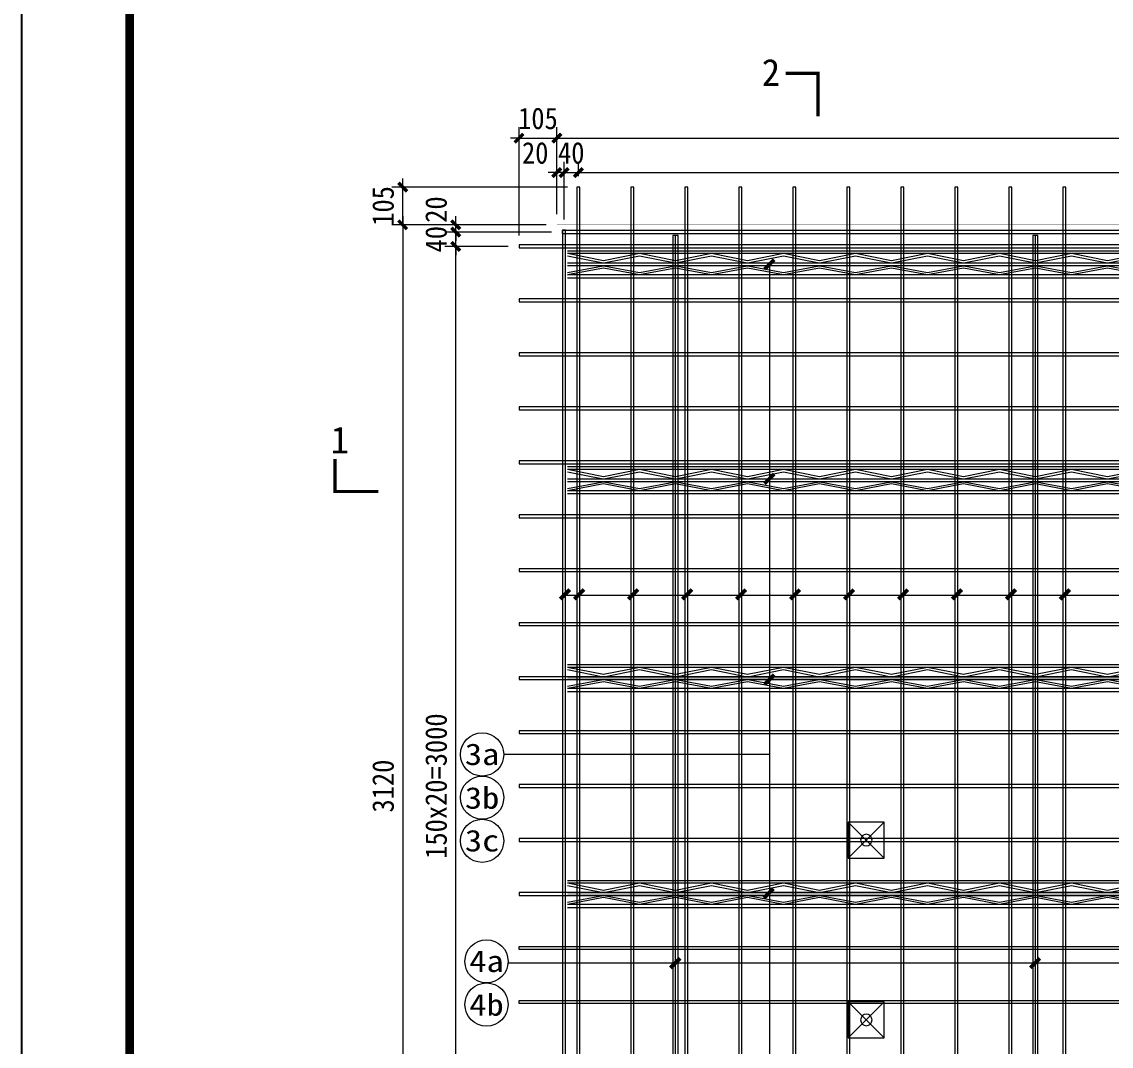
# Model space of a CAD drawing. Header units: millimetres. Extents: x 0 to 31486, y -384 to 8910.
# Drawn here: x 0 to 3027, y 2149 to 4996 of the extents above; entities that cross this region are included whole.
import ezdxf
from ezdxf.enums import TextEntityAlignment as Align

# ---------------------------------------------------------------- set-up
doc = ezdxf.new("R2010")
doc.units = ezdxf.units.MM
for name, color, linetype in [('DBD6X-1##长度', 4, 'Continuous'), ('S-DETL-TEXT', 7, 'Continuous'), ('YZ-标题文字', 2, 'Continuous'), ('图框2', 1, 'Continuous'), ('图框线', 7, 'Continuous'), ('桁架', 4, 'Continuous'), ('钢筋', 7, 'Continuous')]:
    doc.layers.add(name, color=color, linetype=linetype)
for name, color, linetype, lineweight in [('PUB_DIM', 3, 'Continuous', 15), ('YG-标注', 151, 'Continuous', 15), ('YZ-符号', 96, 'Continuous', 9), ('墙板支撑', 7, 'Continuous', 15), ('文字标注', 7, 'Continuous', 15), ('轮廓线', 2, 'Continuous', 13)]:
    doc.layers.add(name, color=color, linetype=linetype, lineweight=lineweight)
doc.styles.add('YG-样式 2', font='simhei.ttf')
doc.styles.add('YZ-样式 1', font='simhei.ttf', dxfattribs={"width": 0.85})
doc.styles.add('YZ-样式 2', font='simhei.ttf', dxfattribs={"width": 0.9})
doc.dimstyles.new('YZ-30', dxfattribs={"dimscale": 30, "dimtxt": 2, "dimasz": 0.8, "dimexe": 1, "dimexo": 1, "dimgap": 0.8, "dimtad": 1, "dimdec": 0, "dimzin": 1, "dimdsep": 46, "dimtxsty": 'YZ-样式 2', "dimblk": 'ARCHTICK', "dimcen": 250, "dimdle": 0.8, "dimclrd": 151, "dimclre": 151, "dimclrt": 7, "dimazin": 0, "dimtfac": 1, "dimtdec": 0, "dimtix": 1, "dimtmove": 2, "dimatfit": 2, "dimldrblk": 'ARCHTICK', "dimfxl": 1, "dimlwd": 9, "dimlwe": 9, "dimarcsym": 0})

# ---------------------------------------------------------------- blocks, each defined once
blk = doc.blocks.new('_ArchTick')
at = {"color": 0, "linetype": 'ByBlock', "const_width": 0.4}
blk.add_lwpolyline([(-0.5, -0.5), (0.5, 0.5)], dxfattribs=at)
blk = doc.blocks.new('*D26')
at = {"layer": 'Defpoints', "color": 0, "ltscale": 30, "transparency": 16777216}
for p in [(1486.9, 4431.9), (1058.6, 1311.9), (1496.9, 1311.9)]:
    blk.add_point(p, dxfattribs=at)
at = {"layer": 'YG-标注', "color": 151, "lineweight": 9, "ltscale": 30, "transparency": 16777216}
for p, q in [((1058.6, 4455.9), (1058.6, 1287.9)), ((1456.9, 4431.9), (1028.6, 4431.9)), ((1466.9, 1311.9), (1028.6, 1311.9))]:
    blk.add_line(p, q, dxfattribs=at)
at = {"layer": 'YG-标注', "color": 151, "lineweight": 9, "ltscale": 30, "transparency": 16777216, "xscale": 24, "yscale": 24, "zscale": 24}
for p, rotation in [((1058.6, 4431.9), 90), ((1058.6, 1311.9), 270)]:
    blk.add_blockref('_ArchTick', p, dxfattribs=dict(at, rotation=rotation))
at = {"layer": 'YG-标注', "color": 7, "lineweight": 9, "ltscale": 30, "transparency": 16777216, "insert": (1004.3, 2871.9), "char_height": 60, "attachment_point": 5, "rotation": 90, "style": 'YZ-样式 2'}
blk.add_mtext('3120', dxfattribs=at)
blk = doc.blocks.new('*D29')
at = {"layer": 'Defpoints', "color": 0, "ltscale": 30, "transparency": 16777216}
for p in [(1205.9, 4371.9), (1381.9, 4371.9), (1381.9, 1371.9)]:
    blk.add_point(p, dxfattribs=at)
at = {"layer": 'YG-标注', "color": 151, "lineweight": 9, "ltscale": 30, "transparency": 16777216}
for p, q in [((1205.9, 1347.9), (1205.9, 4395.9)), ((1351.9, 4371.9), (1175.9, 4371.9)), ((1351.9, 1371.9), (1175.9, 1371.9))]:
    blk.add_line(p, q, dxfattribs=at)
at = {"layer": 'YG-标注', "color": 151, "lineweight": 9, "ltscale": 30, "transparency": 16777216, "xscale": 24, "yscale": 24, "zscale": 24}
for p, rotation in [((1205.9, 4371.9), 90), ((1205.9, 1371.9), 270)]:
    blk.add_blockref('_ArchTick', p, dxfattribs=dict(at, rotation=rotation))
at = {"layer": 'YG-标注', "color": 7, "lineweight": 9, "ltscale": 30, "transparency": 16777216, "insert": (1151.6, 2871.9), "char_height": 60, "attachment_point": 5, "rotation": 90, "style": 'YZ-样式 2'}
blk.add_mtext('150x20=3000', dxfattribs=at)
blk = doc.blocks.new('*D30')
at = {"layer": 'Defpoints', "color": 0, "ltscale": 30, "transparency": 16777216}
for p in [(1205.9, 4411.9), (1501.9, 4411.9), (1381.9, 4371.9)]:
    blk.add_point(p, dxfattribs=at)
at = {"layer": 'YG-标注', "color": 151, "lineweight": 9, "ltscale": 30, "transparency": 16777216}
for p, q in [((1205.9, 4411.9), (1205.9, 4435.9)), ((1471.9, 4411.9), (1175.9, 4411.9)), ((1205.9, 4371.9), (1205.9, 4411.9)), ((1351.9, 4371.9), (1175.9, 4371.9)), ((1205.9, 4371.9), (1205.9, 4347.9))]:
    blk.add_line(p, q, dxfattribs=at)
at = {"layer": 'YG-标注', "color": 151, "lineweight": 9, "ltscale": 30, "transparency": 16777216, "xscale": 24, "yscale": 24, "zscale": 24}
for p, rotation in [((1205.9, 4411.9), 270), ((1205.9, 4371.9), 90)]:
    blk.add_blockref('_ArchTick', p, dxfattribs=dict(at, rotation=rotation))
at = {"layer": 'YG-标注', "color": 7, "lineweight": 9, "ltscale": 30, "transparency": 16777216, "insert": (1151.6, 4391.9), "char_height": 60, "attachment_point": 5, "rotation": 90, "style": 'YZ-样式 2'}
blk.add_mtext('40', dxfattribs=at)
blk = doc.blocks.new('*D31')
at = {"layer": 'Defpoints', "color": 0, "ltscale": 30, "transparency": 16777216}
for p in [(1205.9, 4431.9), (1486.9, 4431.9), (1501.9, 4411.9)]:
    blk.add_point(p, dxfattribs=at)
at = {"layer": 'YG-标注', "color": 151, "lineweight": 9, "ltscale": 30, "transparency": 16777216}
for p, q in [((1205.9, 4431.9), (1205.9, 4455.9)), ((1456.9, 4431.9), (1175.9, 4431.9)), ((1205.9, 4411.9), (1205.9, 4431.9)), ((1471.9, 4411.9), (1175.9, 4411.9)), ((1205.9, 4411.9), (1205.9, 4387.9))]:
    blk.add_line(p, q, dxfattribs=at)
at = {"layer": 'YG-标注', "color": 151, "lineweight": 9, "ltscale": 30, "transparency": 16777216, "xscale": 24, "yscale": 24, "zscale": 24}
for p, rotation in [((1205.9, 4431.9), 270), ((1205.9, 4411.9), 90)]:
    blk.add_blockref('_ArchTick', p, dxfattribs=dict(at, rotation=rotation))
at = {"layer": 'YG-标注', "color": 7, "lineweight": 9, "ltscale": 30, "transparency": 16777216, "insert": (1151.6, 4474.3), "char_height": 60, "attachment_point": 5, "rotation": 90, "style": 'YZ-样式 2'}
blk.add_mtext('20', dxfattribs=at)
blk = doc.blocks.new('*D33')
at = {"layer": 'Defpoints', "color": 0, "ltscale": 30, "transparency": 16777216}
for p in [(1486.9, 4673), (1486.9, 4431.9), (1381.9, 4371.9)]:
    blk.add_point(p, dxfattribs=at)
at = {"layer": '钢筋', "color": 151, "lineweight": 9, "ltscale": 30, "transparency": 16777216}
for p, q in [((1381.9, 4401.9), (1381.9, 4703)), ((1486.9, 4461.9), (1486.9, 4703)), ((1381.9, 4673), (1357.9, 4673)), ((1381.9, 4673), (1486.9, 4673)), ((1486.9, 4673), (1510.9, 4673))]:
    blk.add_line(p, q, dxfattribs=at)
at = {"layer": '钢筋', "color": 151, "lineweight": 9, "ltscale": 30, "transparency": 16777216, "xscale": 24, "yscale": 24, "zscale": 24}
blk.add_blockref('_ArchTick', (1381.9, 4673), dxfattribs=at)
at = {"layer": '钢筋', "color": 151, "lineweight": 9, "ltscale": 30, "transparency": 16777216, "xscale": 24, "yscale": 24, "zscale": 24, "rotation": 180}
blk.add_blockref('_ArchTick', (1486.9, 4673), dxfattribs=at)
at = {"layer": '钢筋', "color": 7, "ltscale": 30, "transparency": 16777216, "insert": (1434.4, 4727.4), "char_height": 60, "attachment_point": 5, "style": 'YZ-样式 2'}
blk.add_mtext('105', dxfattribs=at)
blk = doc.blocks.new('*D34')
at = {"layer": 'Defpoints', "color": 0, "ltscale": 30, "transparency": 16777216}
for p in [(1546.9, 4577.2), (1546.9, 4536.9), (1506.9, 4416.9)]:
    blk.add_point(p, dxfattribs=at)
at = {"layer": '钢筋', "color": 151, "lineweight": 9, "ltscale": 30, "transparency": 16777216}
for p, q in [((1506.9, 4446.9), (1506.9, 4607.2)), ((1546.9, 4566.9), (1546.9, 4607.2)), ((1506.9, 4577.2), (1482.9, 4577.2)), ((1506.9, 4577.2), (1546.9, 4577.2)), ((1546.9, 4577.2), (1570.9, 4577.2))]:
    blk.add_line(p, q, dxfattribs=at)
at = {"layer": '钢筋', "color": 151, "lineweight": 9, "ltscale": 30, "transparency": 16777216, "xscale": 24, "yscale": 24, "zscale": 24}
blk.add_blockref('_ArchTick', (1506.9, 4577.2), dxfattribs=at)
at = {"layer": '钢筋', "color": 151, "lineweight": 9, "ltscale": 30, "transparency": 16777216, "xscale": 24, "yscale": 24, "zscale": 24, "rotation": 180}
blk.add_blockref('_ArchTick', (1546.9, 4577.2), dxfattribs=at)
at = {"layer": '钢筋', "color": 7, "ltscale": 30, "transparency": 16777216, "insert": (1526.9, 4631.5), "char_height": 60, "attachment_point": 5, "style": 'YZ-样式 2'}
blk.add_mtext('40', dxfattribs=at)
blk = doc.blocks.new('*D35')
at = {"layer": 'Defpoints', "color": 0, "ltscale": 30, "transparency": 16777216}
for p in [(1486.9, 4577.2), (1486.9, 4431.9), (1506.9, 4416.9)]:
    blk.add_point(p, dxfattribs=at)
at = {"layer": '钢筋', "color": 151, "lineweight": 9, "ltscale": 30, "transparency": 16777216}
for p, q in [((1486.9, 4461.9), (1486.9, 4607.2)), ((1506.9, 4446.9), (1506.9, 4607.2)), ((1486.9, 4577.2), (1462.9, 4577.2)), ((1506.9, 4577.2), (1486.9, 4577.2)), ((1506.9, 4577.2), (1530.9, 4577.2))]:
    blk.add_line(p, q, dxfattribs=at)
at = {"layer": '钢筋', "color": 151, "lineweight": 9, "ltscale": 30, "transparency": 16777216, "xscale": 24, "yscale": 24, "zscale": 24}
blk.add_blockref('_ArchTick', (1486.9, 4577.2), dxfattribs=at)
at = {"layer": '钢筋', "color": 151, "lineweight": 9, "ltscale": 30, "transparency": 16777216, "xscale": 24, "yscale": 24, "zscale": 24, "rotation": 180}
blk.add_blockref('_ArchTick', (1506.9, 4577.2), dxfattribs=at)
at = {"layer": '钢筋', "color": 7, "ltscale": 30, "transparency": 16777216, "insert": (1426.7, 4631.5), "char_height": 60, "attachment_point": 5, "style": 'YZ-样式 2'}
blk.add_mtext('20', dxfattribs=at)
blk = doc.blocks.new('*D36')
at = {"layer": 'Defpoints', "color": 0, "ltscale": 30, "transparency": 16777216}
for p in [(1058.6, 4536.9), (1546.9, 4536.9), (1486.9, 4431.9)]:
    blk.add_point(p, dxfattribs=at)
at = {"layer": '钢筋', "color": 151, "lineweight": 9, "ltscale": 30, "transparency": 16777216}
for p, q in [((1058.6, 4536.9), (1058.6, 4560.9)), ((1516.9, 4536.9), (1028.6, 4536.9)), ((1058.6, 4431.9), (1058.6, 4536.9)), ((1456.9, 4431.9), (1028.6, 4431.9)), ((1058.6, 4431.9), (1058.6, 4407.9))]:
    blk.add_line(p, q, dxfattribs=at)
at = {"layer": '钢筋', "color": 151, "lineweight": 9, "ltscale": 30, "transparency": 16777216, "xscale": 24, "yscale": 24, "zscale": 24}
for p, rotation in [((1058.6, 4536.9), 270), ((1058.6, 4431.9), 90)]:
    blk.add_blockref('_ArchTick', p, dxfattribs=dict(at, rotation=rotation))
at = {"layer": '钢筋', "color": 7, "ltscale": 30, "transparency": 16777216, "insert": (1004.3, 4484.4), "char_height": 60, "attachment_point": 5, "rotation": 90, "style": 'YZ-样式 2'}
blk.add_mtext('105', dxfattribs=at)
blk = doc.blocks.new('*D37')
at = {"layer": 'DBD6X-1##长度', "color": 151, "lineweight": 9, "ltscale": 30, "transparency": 16777216}
for p, q in [((1486.9, 4461.9), (1486.9, 4703)), ((5206.9, 4461.9), (5206.9, 4703)), ((1462.9, 4673), (5230.9, 4673))]:
    blk.add_line(p, q, dxfattribs=at)
at = {"layer": 'Defpoints', "color": 0, "ltscale": 30, "transparency": 16777216}
for p in [(5206.9, 4673), (1486.9, 4431.9), (5206.9, 4431.9)]:
    blk.add_point(p, dxfattribs=at)
at = {"layer": 'DBD6X-1##长度', "color": 151, "lineweight": 9, "ltscale": 30, "transparency": 16777216, "xscale": 24, "yscale": 24, "zscale": 24, "rotation": 180}
blk.add_blockref('_ArchTick', (1486.9, 4673), dxfattribs=at)
at = {"layer": 'DBD6X-1##长度', "color": 151, "lineweight": 9, "ltscale": 30, "transparency": 16777216, "xscale": 24, "yscale": 24, "zscale": 24}
blk.add_blockref('_ArchTick', (5206.9, 4673), dxfattribs=at)
at = {"layer": 'DBD6X-1##长度', "color": 7, "lineweight": 9, "ltscale": 30, "transparency": 16777216, "insert": (3346.9, 4727.4), "char_height": 60, "attachment_point": 5, "style": 'YZ-样式 2'}
blk.add_mtext('3720', dxfattribs=at)
blk = doc.blocks.new('*D40')
at = {"layer": 'Defpoints', "color": 0, "ltscale": 30, "transparency": 16777216}
for p in [(5146.9, 4577.2), (1546.9, 4536.9), (5146.9, 4536.9)]:
    blk.add_point(p, dxfattribs=at)
at = {"layer": '钢筋', "color": 151, "lineweight": 9, "ltscale": 30, "transparency": 16777216}
for p, q in [((1546.9, 4566.9), (1546.9, 4607.2)), ((5146.9, 4566.9), (5146.9, 4607.2)), ((1522.9, 4577.2), (5170.9, 4577.2))]:
    blk.add_line(p, q, dxfattribs=at)
at = {"layer": '钢筋', "color": 151, "lineweight": 9, "ltscale": 30, "transparency": 16777216, "xscale": 24, "yscale": 24, "zscale": 24, "rotation": 180}
blk.add_blockref('_ArchTick', (1546.9, 4577.2), dxfattribs=at)
at = {"layer": '钢筋', "color": 151, "lineweight": 9, "ltscale": 30, "transparency": 16777216, "xscale": 24, "yscale": 24, "zscale": 24}
blk.add_blockref('_ArchTick', (5146.9, 4577.2), dxfattribs=at)
at = {"layer": '钢筋', "color": 7, "ltscale": 30, "transparency": 16777216, "insert": (3346.9, 4631.5), "char_height": 60, "attachment_point": 5, "style": 'YZ-样式 2'}
blk.add_mtext('150x24=3600', dxfattribs=at)
blk = doc.blocks.new('A$C7C4453D7')
at = {"color": 3, "lineweight": 15, "xscale": -80, "yscale": 80, "zscale": 80, "rotation": 180}
blk.add_blockref('_ArchTick', (0, 0), dxfattribs=at)
blk = doc.blocks.new('A$C04E44E2E')
at = {"layer": '桁架', "color": 4, "lineweight": 9}
for p, q in [((-3660, 38), (0, 38)), ((0, 30), (-3660, 30)), ((-3560, 10), (-3660, 30)), ((-3660, 23.7), (-3560.9, 4)), ((-3660, 4), (0, 4)), ((-3460, 30), (-3560, 10)), ((-3559.1, 4), (-3460, 23.7)), ((-3360, 10), (-3460, 30)), ((-3460, 23.7), (-3360.9, 4)), ((-3360.9, 4), (-3359.1, 4)), ((-3260, 30), (-3360, 10)), ((-3359.1, 4), (-3260, 23.7)), ((-3160, 10), (-3260, 30)), ((-3260, 23.7), (-3160.9, 4)), ((-3160.9, 4), (-3159.1, 4)), ((-3160.9, 4), (-3159.3, 4)), ((-3060, 30), (-3160, 10)), ((-3159.1, 4), (-3060, 23.7)), ((-2960, 10), (-3060, 30)), ((-3060, 23.7), (-2960.9, 4)), ((-2960.9, 4), (-2959.1, 4)), ((-2960.9, 4), (-2959.1, 4)), ((-2960.9, 4), (-2959.3, 4)), ((-2860, 30), (-2960, 10)), ((-2959.1, 4), (-2860, 23.7)), ((-2760, 10), (-2860, 30)), ((-2860, 23.7), (-2760.9, 4)), ((-2760.9, 4), (-2759.1, 4)), ((-2660, 30), (-2760, 10)), ((-2759.1, 4), (-2660, 23.7)), ((-2560, 10), (-2660, 30)), ((-2660, 23.7), (-2560.9, 4)), ((-2560.9, 4), (-2559.1, 4)), ((-2460, 30), (-2560, 10)), ((-2559.1, 4), (-2460, 23.7)), ((-2360, 10), (-2460, 30)), ((-2460, 23.7), (-2360.9, 4)), ((-2360.9, 4), (-2359.1, 4)), ((-2260, 30), (-2360, 10)), ((-2359.1, 4), (-2260, 23.7)), ((-2160, 10), (-2260, 30)), ((-2260, 23.7), (-2160.9, 4)), ((-2160.9, 4), (-2159.1, 4)), ((-2060, 30), (-2160, 10)), ((-2159.1, 4), (-2060, 23.7)), ((0, -4), (-3660, -4)), ((-3660, -22.7), (-3560.9, -4)), ((-3560, -10), (-3660, -29)), ((0, -29), (-3660, -29)), ((-3460, -29), (-3560, -10)), ((-3559.1, -4), (-3460, -22.7)), ((-3460, -22.7), (-3360.9, -4)), ((-3360, -10), (-3460, -29)), ((-3360.9, -4), (-3359.1, -4)), ((-3260, -29), (-3360, -10)), ((-3359.1, -4), (-3260, -22.7)), ((-3260, -22.7), (-3160.9, -4)), ((-3160, -10), (-3260, -29)), ((-3160.9, -4), (-3159.1, -4)), ((-3160.9, -4), (-3159.3, -4)), ((-3060, -29), (-3160, -10)), ((-3159.1, -4), (-3060, -22.7)), ((-3060, -22.7), (-2960.9, -4)), ((-2960, -10), (-3060, -29)), ((-2960.9, -4), (-2959.1, -4)), ((-2960.9, -4), (-2959.1, -4)), ((-2960.9, -4), (-2959.3, -4)), ((-2860, -29), (-2960, -10)), ((-2959.1, -4), (-2860, -22.7)), ((-2860, -22.7), (-2760.9, -4)), ((-2760, -10), (-2860, -29)), ((-2760.9, -4), (-2759.1, -4)), ((-2660, -29), (-2760, -10)), ((-2759.1, -4), (-2660, -22.7)), ((-2660, -22.7), (-2560.9, -4)), ((-2560, -10), (-2660, -29)), ((-2560.9, -4), (-2559.1, -4)), ((-2460, -29), (-2560, -10)), ((-2559.1, -4), (-2460, -22.7)), ((-2460, -22.7), (-2360.9, -4)), ((-2360, -10), (-2460, -29)), ((-2360.9, -4), (-2359.1, -4)), ((-2260, -29), (-2360, -10)), ((-2359.1, -4), (-2260, -22.7)), ((-2260, -22.7), (-2160.9, -4)), ((-2160, -10), (-2260, -29)), ((-2160.9, -4), (-2159.1, -4)), ((-2060, -29), (-2160, -10)), ((-2159.1, -4), (-2060, -22.7)), ((-3660, -37), (0, -37))]:
    blk.add_line(p, q, dxfattribs=at)
blk = doc.blocks.new('A$C0ABE7B75')
at = {"layer": '钢筋', "color": 4, "lineweight": 13}
for points in [[(-7.3, 0), (7.2, 0), (7.2, 3000), (7.2, 3060), (-7.3, 3060)], [(-7.3, 3060), (-7.3, 3060), (-7.3, 0)], [(-0.8, 3060), (-0.8, 3000), (-0.8, 0)]]:
    blk.add_lwpolyline(points, dxfattribs=at)
blk = doc.blocks.new('A$C6C6A476D')
at = {"layer": '墙板支撑', "color": 6, "ltscale": 30}
for p, q in [((50, 50), (-50, -50)), ((-50, 50), (50, -50))]:
    blk.add_line(p, q, dxfattribs=at)
blk.add_lwpolyline([(-50, 50), (50, 50), (50, -50), (-50, -50)], close=True, dxfattribs=at)
blk.add_circle((0, 0), 16, dxfattribs=at)
blk = doc.blocks.new('A$C35D967A2')
at = {"layer": '墙板支撑', "color": 0, "ltscale": 30}
for p in [(50, 50), (550, 50)]:
    blk.add_blockref('A$C6C6A476D', p, dxfattribs=at)

msp = doc.modelspace()

# ---------------------------------------------------------------- linework, layer by layer
at = {"layer": 'PUB_DIM', "color": 1, "const_width": 9}
msp.add_lwpolyline([(870.5, 3780.6), (870.5, 3690.6), (990.5, 3690.6)], dxfattribs=at)
at = {"layer": 'YZ-符号', "color": 3}
for p, q in [((2077.5, 4322), (2077.5, 1425.9)), ((2077.5, 2959.8), (1339.2, 2959.8)), ((5015.9, 2380), (1351.4, 2380))]:
    msp.add_line(p, q, dxfattribs=at)
at = {"layer": 'YZ-符号', "color": 3, "lineweight": 13}
msp.add_line((1512.9, 3402.9), (5312.8, 3402.9), dxfattribs=at)
at = {"layer": 'YZ-符号', "color": 1, "const_width": 9}
msp.add_lwpolyline([(2122.5, 4853.1), (2212.5, 4853.1), (2212.5, 4733.4)], dxfattribs=at)
at = {"layer": 'YZ-符号', "color": 3}
for centre in [(1279.2, 2959.8), (1279.2, 2839.8), (1279.2, 2719.8), (1291.4, 2384.7), (1291.4, 2264.7)]:
    msp.add_circle(centre, 60, dxfattribs=at)
at = {"layer": '图框2', "color": 1}
msp.add_lwpolyline([(0, 0), (0, 8910), (12600, 8910), (12600, 0)], close=True, dxfattribs=at)
at = {"layer": '图框线', "const_width": 24}
msp.add_lwpolyline([(300, 8760), (12450, 8760), (12450, 150), (300, 150)], close=True, dxfattribs=at)
at = {"layer": '轮廓线', "color": 2, "lineweight": 30, "const_width": 0.05}
msp.add_lwpolyline([(5206.9, 4431.9), (5206.9, 1311.9), (1486.9, 1311.9), (1486.9, 4431.9)], close=True, dxfattribs=at)
at = {"layer": '钢筋', "color": 5, "lineweight": 13}
for points in [[(1550.9, 4431.9), (1550.9, 4536.9), (1542.9, 4536.9), (1542.9, 4431.9), (1542.9, 1206.9), (1550.9, 1206.9)], [(1700.9, 4431.9), (1700.9, 4536.9), (1692.9, 4536.9), (1692.9, 4431.9), (1692.9, 1206.9), (1700.9, 1206.9)], [(1850.9, 4431.9), (1850.9, 4536.9), (1842.9, 4536.9), (1842.9, 4431.9), (1842.9, 1206.9), (1850.9, 1206.9)], [(2000.9, 4431.9), (2000.9, 4536.9), (1992.9, 4536.9), (1992.9, 4431.9), (1992.9, 1206.9), (2000.9, 1206.9)], [(2150.9, 4431.9), (2150.9, 4536.9), (2142.9, 4536.9), (2142.9, 4431.9), (2142.9, 1206.9), (2150.9, 1206.9)], [(2300.9, 4431.9), (2300.9, 4536.9), (2292.9, 4536.9), (2292.9, 4431.9), (2292.9, 1206.9), (2300.9, 1206.9)], [(2450.9, 4431.9), (2450.9, 4536.9), (2442.9, 4536.9), (2442.9, 4431.9), (2442.9, 1206.9), (2450.9, 1206.9)], [(2600.9, 4431.9), (2600.9, 4536.9), (2592.9, 4536.9), (2592.9, 4431.9), (2592.9, 1206.9), (2600.9, 1206.9)], [(2750.9, 4431.9), (2750.9, 4536.9), (2742.9, 4536.9), (2742.9, 4431.9), (2742.9, 1206.9), (2750.9, 1206.9)], [(2900.9, 4431.9), (2900.9, 4536.9), (2892.9, 4536.9), (2892.9, 4431.9), (2892.9, 1206.9), (2900.9, 1206.9)]]:
    msp.add_lwpolyline(points, close=True, dxfattribs=at)
at = {"layer": '钢筋', "color": 1, "lineweight": 13}
msp.add_lwpolyline([(1501.9, 4407.9), (5191.9, 4407.9), (5191.9, 4415.9), (1501.9, 4415.9), (1501.9, 4407.9), (1501.9, 4407.9)], dxfattribs=at)
at = {"layer": '钢筋', "color": 5, "lineweight": 13}
msp.add_lwpolyline([(1502.9, 4416.9), (1502.9, 1326.9), (1510.9, 1326.9), (1510.9, 4416.9), (1502.9, 4416.9), (1502.9, 4416.9)], dxfattribs=at)
at = {"layer": '钢筋', "color": 1, "lineweight": 13}
for points in [[(1486.9, 4375.9), (1381.9, 4375.9), (1381.9, 4367.9), (1486.9, 4367.9), (5311.9, 4367.9), (5311.9, 4375.9)], [(1486.9, 4225.9), (1381.9, 4225.9), (1381.9, 4217.9), (1486.9, 4217.9), (5311.9, 4217.9), (5311.9, 4225.9)], [(1486.9, 4075.9), (1381.9, 4075.9), (1381.9, 4067.9), (1486.9, 4067.9), (5311.9, 4067.9), (5311.9, 4075.9)], [(1486.9, 3925.9), (1381.9, 3925.9), (1381.9, 3917.9), (1486.9, 3917.9), (5311.9, 3917.9), (5311.9, 3925.9)], [(1486.9, 3775.9), (1381.9, 3775.9), (1381.9, 3767.9), (1486.9, 3767.9), (5311.9, 3767.9), (5311.9, 3775.9)], [(1486.9, 3625.9), (1381.9, 3625.9), (1381.9, 3617.9), (1486.9, 3617.9), (5311.9, 3617.9), (5311.9, 3625.9)], [(1486.9, 3475.9), (1381.9, 3475.9), (1381.9, 3467.9), (1486.9, 3467.9), (5311.9, 3467.9), (5311.9, 3475.9)], [(1486.9, 3325.9), (1381.9, 3325.9), (1381.9, 3317.9), (1486.9, 3317.9), (5311.9, 3317.9), (5311.9, 3325.9)], [(1486.9, 3175.9), (1381.9, 3175.9), (1381.9, 3167.9), (1486.9, 3167.9), (5311.9, 3167.9), (5311.9, 3175.9)], [(1486.9, 3025.9), (1381.9, 3025.9), (1381.9, 3017.9), (1486.9, 3017.9), (5311.9, 3017.9), (5311.9, 3025.9)], [(1486.9, 2725.9), (1381.9, 2725.9), (1381.9, 2717.9), (1486.9, 2717.9), (5311.9, 2717.9), (5311.9, 2725.9)], [(1486.9, 2575.9), (1381.9, 2575.9), (1381.9, 2567.9), (1486.9, 2567.9), (5311.9, 2567.9), (5311.9, 2575.9)], [(1486.9, 2417.9), (1381.9, 2417.9), (1381.9, 2425.9), (1486.9, 2425.9), (5311.9, 2425.9), (5311.9, 2417.9)], [(1486.9, 2267.9), (1381.9, 2267.9), (1381.9, 2275.9), (1486.9, 2275.9), (5311.9, 2275.9), (5311.9, 2267.9)]]:
    msp.add_lwpolyline(points, close=True, dxfattribs=at)
msp.add_lwpolyline([(3343.6, 2921.9), (3068.9, 2876.2, -0.041311), (3065.6, 2875.9), (1486.9, 2875.9), (1381.9, 2875.9), (1381.9, 2867.9), (1486.9, 2867.9), (3066.2, 2867.9, 0.041311), (3069.5, 2868.2), (3343.6, 2913.8)], format="xyb", dxfattribs=at)

# ---------------------------------------------------------------- block references
at = {"layer": 'S-DETL-TEXT', "xscale": -0.3333333333284827, "yscale": 0.3333333333357586, "zscale": 0.3333333333333333}
for p in [(1509.5, 3404.8), (1548.9, 3404.8), (1698.9, 3404.8), (1848.9, 3404.8), (1998.9, 3404.8), (2148.9, 3404.8), (2298.9, 3404.8), (2448.9, 3404.8), (2598.9, 3404.8), (2748.9, 3404.8), (2898.9, 3404.8)]:
    msp.add_blockref('A$C7C4453D7', p, dxfattribs=at)
at = {"layer": 'YG-标注', "color": 0, "ltscale": 30}
for name, p in [('A$C0ABE7B75', (1816.6, 1341.9)), ('A$C0ABE7B75', (2816.6, 1341.9)), ('A$C04E44E2E', (5176.9, 4321.9)), ('A$C04E44E2E', (5176.9, 3721.9)), ('A$C04E44E2E', (5176.9, 3171.9)), ('A$C04E44E2E', (5176.9, 2571.9))]:
    msp.add_blockref(name, p, dxfattribs=at)
at = {"layer": 'YZ-符号', "xscale": -0.3333333333284827, "yscale": 0.3333333333357586, "zscale": 0.3333333333333333}
for p in [(2077.5, 4322), (2077.5, 3725.9), (2077.5, 3167.9), (2075.4, 2573.8), (1815.9, 2380), (2815.9, 2380)]:
    msp.add_blockref('A$C7C4453D7', p, dxfattribs=at)
at = {"layer": '墙板支撑', "xscale": -1, "rotation": 270}
msp.add_blockref('A$C35D967A2', (2296.9, 2171.9), dxfattribs=at)

# ---------------------------------------------------------------- texts
at = {"layer": 'YZ-标题文字', "style": 'YZ-样式 1', "width": 1.176}
for s, p in [('3a', (1279.2, 2959.8)), ('3b', (1279.2, 2839.8)), ('3c', (1279.2, 2719.8)), ('4a', (1291.4, 2384.7)), ('4b', (1291.4, 2264.7))]:
    msp.add_text(s, height=60, dxfattribs=at).set_placement(p, align=Align.MIDDLE)
at = {"layer": '文字标注', "style": 'YG-样式 2'}
for s, p in [('2', (2081.9, 4818.1)), ('1', (883.8, 3796.5))]:
    msp.add_text(s, height=75, dxfattribs=at).set_placement(p, align=Align.CENTER)

# ---------------------------------------------------------------- dimensions: what is measured, and where the dimension line sits
at = {"layer": 'DBD6X-1##长度', "color": 0, "lineweight": 9, "ltscale": 30}
dim = msp.add_linear_dim(base=(5206.9, 4673), p1=(1486.9, 4431.9), p2=(5206.9, 4431.9), dimstyle='YZ-30', dxfattribs=at)
dim.commit()
dim.dimension.update_dxf_attribs({"geometry": '*D37', "text_midpoint": (3346.9, 4727.4)})
at = {"layer": 'YG-标注', "color": 0, "lineweight": 9, "ltscale": 30}
dim = msp.add_linear_dim(base=(1205.9, 4431.9), p1=(1501.9, 4411.9), p2=(1486.9, 4431.9), angle=90, dimstyle='YZ-30', dxfattribs=at)
dim.commit()
dim.dimension.update_dxf_attribs({"geometry": '*D31', "text_midpoint": (1151.6, 4474.3), "dimtype": 160})
for base, p1, p2, angle, picture, middle in [((1058.6, 1311.9), (1486.9, 4431.9), (1496.9, 1311.9), 270, '*D26', (1004.3, 2871.9)), ((1205.9, 4411.9), (1381.9, 4371.9), (1501.9, 4411.9), 90, '*D30', (1151.6, 4391.9))]:
    dim = msp.add_linear_dim(base=base, p1=p1, p2=p2, angle=angle, dimstyle='YZ-30', dxfattribs=at)
    dim.commit()
    dim.dimension.update_dxf_attribs({"geometry": picture, "text_midpoint": middle})
dim = msp.add_linear_dim(base=(1205.9, 4371.9), p1=(1381.9, 1371.9), p2=(1381.9, 4371.9), angle=90, text='150x20=<>', dimstyle='YZ-30', dxfattribs=at)
dim.commit()
dim.dimension.update_dxf_attribs({"geometry": '*D29', "text_midpoint": (1151.6, 2871.9)})
at = {"layer": '钢筋', "color": 0, "ltscale": 30}
for base, p1, p2, picture, middle in [((1486.9, 4673), (1381.9, 4371.9), (1486.9, 4431.9), '*D33', (1434.4, 4727.4)), ((1546.9, 4577.2), (1506.9, 4416.9), (1546.9, 4536.9), '*D34', (1526.9, 4631.5))]:
    dim = msp.add_linear_dim(base=base, p1=p1, p2=p2, dimstyle='YZ-30', dxfattribs=at)
    dim.commit()
    dim.dimension.update_dxf_attribs({"geometry": picture, "text_midpoint": middle})
dim = msp.add_linear_dim(base=(1486.9, 4577.2), p1=(1506.9, 4416.9), p2=(1486.9, 4431.9), dimstyle='YZ-30', dxfattribs=at)
dim.commit()
dim.dimension.update_dxf_attribs({"geometry": '*D35', "text_midpoint": (1426.7, 4631.5), "dimtype": 160})
dim = msp.add_linear_dim(base=(5146.9, 4577.2), p1=(1546.9, 4536.9), p2=(5146.9, 4536.9), text='150x24=<>', dimstyle='YZ-30', dxfattribs=at)
dim.commit()
dim.dimension.update_dxf_attribs({"geometry": '*D40', "text_midpoint": (3346.9, 4631.5)})
dim = msp.add_linear_dim(base=(1058.6, 4536.9), p1=(1486.9, 4431.9), p2=(1546.9, 4536.9), angle=90, dimstyle='YZ-30', dxfattribs=at)
dim.commit()
dim.dimension.update_dxf_attribs({"geometry": '*D36', "text_midpoint": (1004.3, 4484.4)})

doc.saveas('drawing.dxf')
